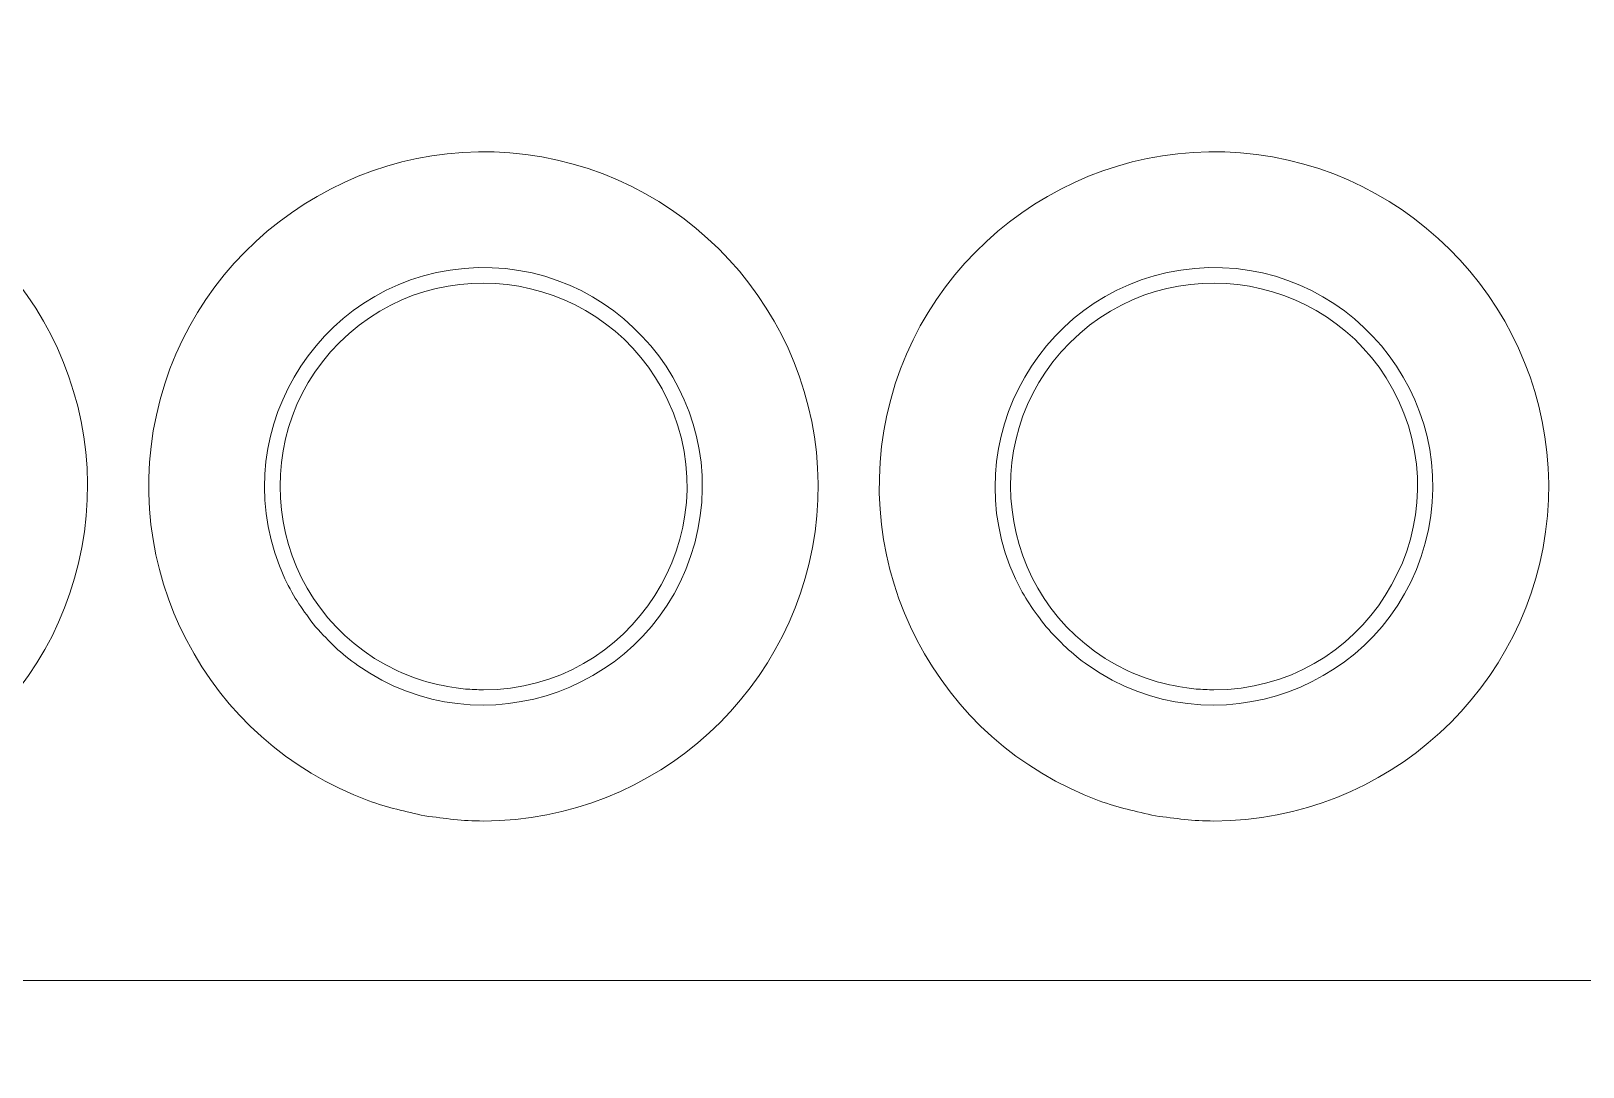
# Model space of a CAD drawing. Header units: centimetres. Extents: x -34.7 to 34.7, y -39.5 to 39.5.
# Drawn here: x -12.89 to -0.17, y 12.44 to 20.94 of the extents above; entities that cross this region are included whole.
import ezdxf

# ---------------------------------------------------------------- set-up
doc = ezdxf.new("R2010")
doc.units = ezdxf.units.CM
doc.header["$MEASUREMENT"] = 0
doc.layers.add('Camada 1', color=7, linetype='Continuous')

msp = doc.modelspace()

# ---------------------------------------------------------------- linework, layer by layer
at = {"layer": 'Camada 1', "color": 5, "lineweight": 9}
msp.add_open_spline([(-34.66849, -39.45036), (-34.66849, -39.45036), (-34.66849, 39.45036), (-34.66849, 39.45036), (-34.66849, 39.45036), (-34.66849, 39.45036), (34.66849, 39.45036), (34.66849, 39.45036), (34.66849, 39.45036), (34.66849, 39.45036), (34.66849, -39.45036), (34.66849, -39.45036), (34.66849, -39.45036), (34.66849, -39.45036), (-34.66849, -39.45036), (-34.66849, -39.45036)], degree=3, knots=[0, 0, 0, 0, 0.2, 0.2, 0.2, 0.2, 0.4, 0.4, 0.4, 0.4, 0.6, 0.6, 0.6, 0.6, 1, 1, 1, 1], dxfattribs=at)
at = {"layer": 'Camada 1', "color": 3, "lineweight": 9}
for points in [[(-16.10831, 14.62507), (-17.43908, 15.11079), (-18.18757, 16.54352), (-17.81811, 17.91513), (-17.81811, 17.91513), (-17.44941, 19.28391), (-16.08549, 20.15245), (-14.68929, 19.90415), (-14.68929, 19.90415), (-13.29473, 19.65615), (-12.31019, 18.37259), (-12.43543, 16.96121), (-12.43543, 16.96121), (-12.56051, 15.55163), (-13.75286, 14.45778), (-15.16863, 14.45864), (-15.16863, 14.45864), (-15.34008, 14.45875), (-15.48125, 14.47889), (-15.64799, 14.5011), (-15.64799, 14.5011), (-15.81083, 14.53746), (-15.94861, 14.56678), (-16.10831, 14.62507)], [(-10.11969, 14.62507), (-11.45045, 15.11079), (-12.19894, 16.54352), (-11.82949, 17.91513), (-11.82949, 17.91513), (-11.46078, 19.28391), (-10.09686, 20.15245), (-8.70066, 19.90415), (-8.70066, 19.90415), (-7.3061, 19.65615), (-6.32156, 18.37259), (-6.4468, 16.96121), (-6.4468, 16.96121), (-6.57188, 15.55163), (-7.76424, 14.45778), (-9.18002, 14.45864), (-9.18002, 14.45864), (-9.35145, 14.45875), (-9.49262, 14.47889), (-9.65936, 14.5011), (-9.65936, 14.5011), (-9.82221, 14.53746), (-9.95998, 14.56678), (-10.11969, 14.62507)], [(-4.13106, 14.62507), (-5.46183, 15.11079), (-6.21032, 16.54352), (-5.84086, 17.91513), (-5.84086, 17.91513), (-5.47216, 19.28391), (-4.10824, 20.15245), (-2.71205, 19.90415), (-2.71205, 19.90415), (-1.31747, 19.65615), (-0.33293, 18.37259), (-0.45817, 16.96121), (-0.45817, 16.96121), (-0.58325, 15.55163), (-1.77561, 14.45778), (-3.19139, 14.45864), (-3.19139, 14.45864), (-3.36283, 14.45875), (-3.50401, 14.47889), (-3.67074, 14.5011), (-3.67074, 14.5011), (-3.83358, 14.53746), (-3.97136, 14.56678), (-4.13106, 14.62507)]]:
    msp.add_open_spline(points, degree=3, knots=[0, 0, 0, 0, 0.14285714, 0.14285714, 0.14285714, 0.14285714, 0.28571429, 0.28571429, 0.28571429, 0.28571429, 0.42857143, 0.42857143, 0.42857143, 0.42857143, 0.57142857, 0.57142857, 0.57142857, 0.57142857, 0.71428571, 0.71428571, 0.71428571, 0.71428571, 1, 1, 1, 1], dxfattribs=at)
at = {"layer": 'Camada 1', "color": 1, "lineweight": 9}
for points in [[(-10.80668, 16.44554), (-11.33077, 17.56914), (-10.57051, 18.88204), (-9.3378, 18.98996), (-9.3378, 18.98996), (-8.10132, 19.0982), (-7.12421, 17.93753), (-7.44764, 16.73673), (-7.44764, 16.73673), (-7.77018, 15.53926), (-9.19136, 15.02118), (-10.20816, 15.73278), (-10.20816, 15.73278), (-10.35219, 15.83358), (-10.43979, 15.92483), (-10.55579, 16.0516), (-10.55579, 16.0516), (-10.65932, 16.18669), (-10.73307, 16.28776), (-10.80668, 16.44554)], [(-4.81805, 16.44554), (-5.34215, 17.56914), (-4.58188, 18.88204), (-3.34918, 18.98996), (-3.34918, 18.98996), (-2.1127, 19.0982), (-1.13559, 17.93753), (-1.45902, 16.73673), (-1.45902, 16.73673), (-1.78155, 15.53926), (-3.20274, 15.02118), (-4.21954, 15.73278), (-4.21954, 15.73278), (-4.36356, 15.83358), (-4.45116, 15.92483), (-4.56717, 16.0516), (-4.56717, 16.0516), (-4.67069, 16.18669), (-4.74444, 16.28776), (-4.81805, 16.44554)]]:
    msp.add_open_spline(points, degree=3, knots=[0, 0, 0, 0, 0.16666667, 0.16666667, 0.16666667, 0.16666667, 0.33333333, 0.33333333, 0.33333333, 0.33333333, 0.5, 0.5, 0.5, 0.5, 0.66666667, 0.66666667, 0.66666667, 0.66666667, 1, 1, 1, 1], dxfattribs=at)
at = {"layer": 'Camada 1', "color": 2, "lineweight": 9}
for points in [[(-9.88519, 15.6906), (-10.93225, 16.17932), (-11.17636, 17.56635), (-10.35892, 18.38302), (-10.35892, 18.38302), (-9.5398, 19.20138), (-8.15402, 18.95065), (-7.6671, 17.90677), (-7.6671, 17.90677), (-7.15368, 16.80603), (-7.96505, 15.53312), (-9.18002, 15.5339), (-9.18002, 15.5339), (-9.22895, 15.53609), (-9.27789, 15.53827), (-9.32683, 15.54046), (-9.32683, 15.54046), (-9.53508, 15.56818), (-9.69042, 15.5997), (-9.88519, 15.6906)], [(-3.89656, 15.6906), (-4.94363, 16.17932), (-5.18773, 17.56635), (-4.3703, 18.38302), (-4.3703, 18.38302), (-3.55118, 19.20138), (-2.16539, 18.95065), (-1.67848, 17.90677), (-1.67848, 17.90677), (-1.16505, 16.80603), (-1.97643, 15.53312), (-3.19139, 15.5339), (-3.19139, 15.5339), (-3.24034, 15.53609), (-3.28926, 15.53827), (-3.33821, 15.54046), (-3.33821, 15.54046), (-3.54645, 15.56818), (-3.70179, 15.5997), (-3.89656, 15.6906)]]:
    msp.add_open_spline(points, degree=3, knots=[0, 0, 0, 0, 0.16666667, 0.16666667, 0.16666667, 0.16666667, 0.33333333, 0.33333333, 0.33333333, 0.33333333, 0.5, 0.5, 0.5, 0.5, 0.66666667, 0.66666667, 0.66666667, 0.66666667, 1, 1, 1, 1], dxfattribs=at)
at = {"layer": 'Camada 1', "color": 5, "lineweight": 9}
msp.add_open_spline([(-34.66849, 13.15012), (-34.66849, 13.15012), (34.66849, 13.15012), (34.66849, 13.15012)], degree=3, dxfattribs=at)

doc.saveas('drawing.dxf')
